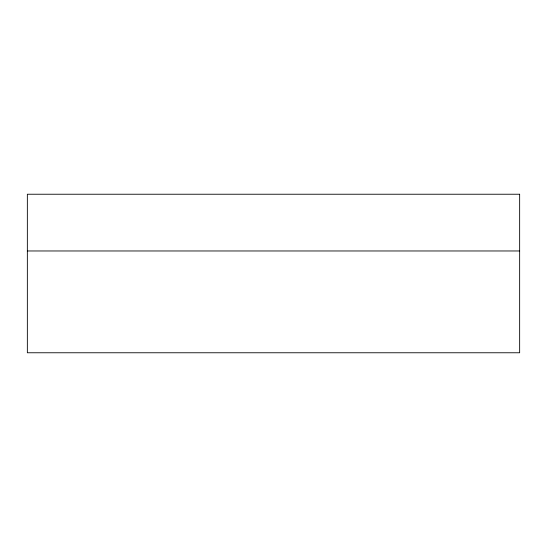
<?xml version="1.0" encoding="UTF-8"?>
<svg xmlns="http://www.w3.org/2000/svg" width="547" height="547" viewBox="0 0 547 547"><rect width="100%" height="100%" fill="white"/><g stroke="black" fill="none" stroke-linecap="round" stroke-linejoin="round"><path stroke-width="0.82" d="M27.35 250.97L519.65 250.97M519.65 194.233L27.35 194.233L27.35 352.767L519.65 352.767L519.65 194.233"/></g></svg>
